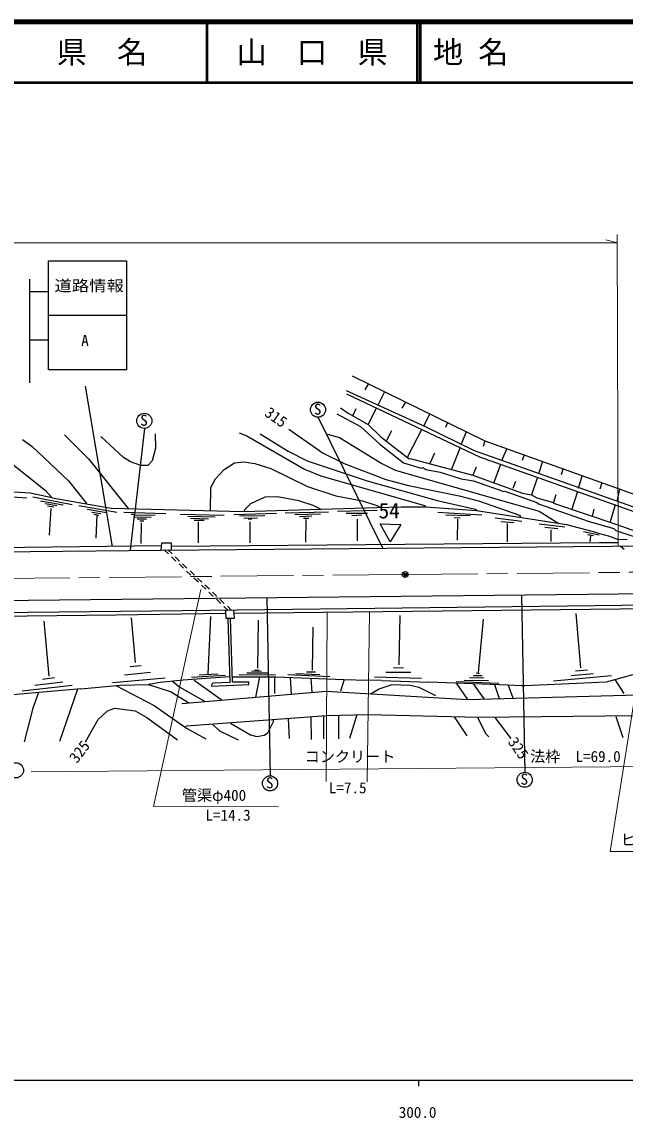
# Model space of a CAD drawing. Units: millimetres, scale not verified. Extents: x 40000 to 680000, y 20000 to 380000.
# Drawn here: x 302390 to 402164, y 198715 to 380000 of the extents above; entities that cross this region are included whole.
import ezdxf
from ezdxf.enums import TextEntityAlignment as Align

# ---------------------------------------------------------------- set-up
doc = ezdxf.new("R2010")
doc.units = ezdxf.units.MM
doc.header["$LTSCALE"] = 1000
doc.header["$PDMODE"] = 32
doc.header["$PDSIZE"] = 500
doc.linetypes.add('CHAIN', pattern=[18.5, 12, -1.5, 3.5, -1.5])
for name, color, linetype, lineweight in [('M-BGD', 7, 'Continuous', 25), ('M-BMK', 2, 'CHAIN', 13), ('M-BMK-SRVR', 3, 'Continuous', 25), ('M-STR-HTXT', 7, 'Continuous', 13), ('M-STR-STRC', 7, 'Continuous', 25), ('M-TTL', 2, 'Continuous', 140), ('M-TTL-BAND', 7, 'Continuous', 25), ('M-TTL-LINE', 7, 'Continuous', 50)]:
    doc.layers.add(name, color=color, linetype=linetype, lineweight=lineweight)
doc.layers.add('M-TTL-TXT', color=7, linetype='Continuous')
doc.styles.add('ＭＳ ゴシック', font='')
doc.styles.get('ＭＳ ゴシック').set_extended_font_data('MS Gothic')

msp = doc.modelspace()

# ---------------------------------------------------------------- linework, layer by layer
at = {"layer": 'M-BGD'}
for p, q in [((357023, 321451), (378952, 310699)), ((359733, 320181), (359140, 319165)), ((369046, 313069), (356092, 318996)), ((356092, 318488), (378105, 308074)), ((362357, 318827), (361257, 316625)), ((355076, 316202), (356346, 315271)), ((357616, 316033), (357108, 314932)), ((361003, 316117), (359648, 313408)), ((365829, 317133), (365236, 316117)), ((362089, 292981), (351405, 314617)), ((354483, 315186), (358378, 313069)), ((356346, 315271), (359648, 313408)), ((369893, 315186), (368877, 313239)), ((372771, 313747), (372433, 312900)), ((322681, 312780), (321040, 298507)), ((324427, 311884), (324511, 309513)), ((338312, 312053), (339582, 311545)), ((341783, 311884), (346440, 309005)), ((346525, 312646), (352197, 308667)), ((358378, 313069), (361595, 310191)), ((359648, 313408), (361765, 311376)), ((363543, 312392), (362696, 310783)), ((368538, 312646), (366252, 308159)), ((377259, 309090), (369046, 313069)), ((375904, 312223), (375057, 310191)), ((302498, 310953), (304107, 309767)), ((309441, 311715), (313420, 307735)), ((319177, 307989), (315452, 311461)), ((339582, 311545), (349149, 306042)), ((352959, 311799), (354907, 311291)), ((354907, 311291), (361934, 306973)), ((361595, 310191), (365490, 307058)), ((361765, 311376), (366421, 307735)), ((378952, 310699), (378698, 309767)), ((378952, 310699), (406977, 300708)), ((304107, 309767), (310118, 304095)), ((324511, 309513), (323919, 307397)), ((346440, 309005), (349573, 307397)), ((352197, 308667), (355669, 306973)), ((370655, 308667), (369893, 306973)), ((374888, 309598), (373449, 306042)), ((406553, 298676), (377259, 309090)), ((382593, 309429), (381746, 307397)), ((385471, 308413), (385133, 307481)), ((300297, 307312), (306223, 302571)), ((313420, 307735), (319939, 299523)), ((320363, 307227), (319177, 307989)), ((322056, 306635), (320363, 307227)), ((323241, 306635), (322056, 306635)), ((323919, 307397), (323241, 306635)), ((335857, 305957), (337550, 307058)), ((337550, 307058), (339074, 307227)), ((339074, 307227), (340937, 306973)), ((340937, 306973), (343561, 306127)), ((349573, 307397), (359479, 304095)), ((355669, 306973), (362611, 304349)), ((361934, 306973), (364135, 305873)), ((365490, 307058), (368453, 306211)), ((366252, 308159), (366252, 307905)), ((366421, 307735), (366591, 307820)), ((366591, 307820), (377005, 305026)), ((377513, 306381), (377005, 305026)), ((378105, 308074), (406807, 297914)), ((381577, 306804), (380476, 303841)), ((388519, 307312), (387842, 305280)), ((334417, 304433), (335857, 305957)), ((343561, 306127), (349657, 303163)), ((349149, 306042), (351859, 304941)), ((351859, 304941), (368961, 300031)), ((364135, 305873), (387927, 299099)), ((368453, 306211), (368707, 306296)), ((368707, 306296), (369215, 305957)), ((369215, 305957), (371586, 305534)), ((371586, 305534), (375057, 304433)), ((377005, 305026), (385217, 302063)), ((387673, 304687), (386657, 301809)), ((391906, 306127), (391567, 305111)), ((394446, 302909), (395039, 304941)), ((310118, 304095), (313081, 300369)), ((333572, 299162), (333655, 302994)), ((333655, 302994), (334417, 304433)), ((349657, 303163), (354314, 301639)), ((359479, 304095), (371078, 300877)), ((362611, 304349), (366337, 303333)), ((366337, 303333), (374719, 301639)), ((375057, 304433), (377089, 304095)), ((377089, 304095), (382085, 302317)), ((384032, 304010), (383609, 302825)), ((398341, 303756), (398002, 302740)), ((295894, 301809), (303175, 301301)), ((303768, 302063), (297333, 302486)), ((307409, 301301), (303768, 302063)), ((304191, 301470), (310711, 300200)), ((306223, 302571), (307409, 301301)), ((307409, 301301), (317145, 299607)), ((342545, 301385), (340175, 300285)), ((344662, 301470), (342545, 301385)), ((348218, 300793), (344662, 301470)), ((354314, 301639), (358717, 300793)), ((374719, 301639), (377936, 300793)), ((382085, 302317), (382254, 302401)), ((382254, 302401), (387588, 300539)), ((385217, 302063), (386657, 301809)), ((386657, 301809), (387588, 301301)), ((387588, 301301), (390297, 300539)), ((390721, 301809), (390297, 300539)), ((394277, 302317), (393345, 299438)), ((401219, 302740), (400796, 300708)), ((305461, 300793), (309187, 300115)), ((306223, 300369), (308171, 300031)), ((306647, 299946), (307663, 299777)), ((307155, 299523), (306901, 295120)), ((311811, 300031), (318077, 298930)), ((313166, 299438), (316383, 298845)), ((317145, 299607), (338989, 299015)), ((338989, 299015), (361087, 299692)), ((339243, 299353), (339159, 299099)), ((340175, 300285), (339243, 299353)), ((350589, 300031), (348218, 300793)), ((351774, 299438), (350589, 300031)), ((361172, 299184), (354568, 299015)), ((358717, 300793), (361087, 300031)), ((361087, 300031), (361768, 299706)), ((361087, 299692), (365151, 299777)), ((365151, 299777), (369131, 299777)), ((368961, 300031), (369131, 299777)), ((369131, 299777), (377597, 299184)), ((371078, 300877), (377428, 299438)), ((377428, 299438), (377597, 299184)), ((377597, 299184), (392499, 296898)), ((377936, 300793), (384709, 298422)), ((387588, 300539), (387842, 300285)), ((387842, 300285), (396224, 297406)), ((390382, 300369), (390297, 300539)), ((400881, 296813), (390382, 300369)), ((396986, 299438), (396732, 298253)), ((400542, 300115), (399695, 297321)), ((313928, 298930), (315452, 298676)), ((314267, 298591), (315113, 298422)), ((314775, 298422), (314605, 294612)), ((319262, 298930), (326205, 298676)), ((320955, 298422), (320278, 292665)), ((320447, 298591), (320871, 298591)), ((320871, 298591), (321040, 298507)), ((321040, 298507), (320955, 298422)), ((320955, 298168), (323749, 298083)), ((321040, 298507), (324427, 298422)), ((321463, 297829), (322987, 297829)), ((321887, 297491), (322564, 297491)), ((328575, 298591), (335857, 298422)), ((329845, 298253), (334333, 298168)), ((330269, 297914), (333232, 297829)), ((330861, 297575), (332555, 297575)), ((331539, 297321), (331530, 293827)), ((344493, 298676), (337465, 298507)), ((342545, 298337), (338397, 298253)), ((339074, 297914), (341360, 297999)), ((340429, 297745), (339836, 297745)), ((340090, 297321), (340090, 293850)), ((353129, 298930), (345932, 298761)), ((351774, 298591), (347541, 298507)), ((350335, 298253), (348303, 298168)), ((348980, 297914), (349827, 297914)), ((349333, 297731), (349319, 293935)), ((356007, 298761), (359563, 298761)), ((358632, 298422), (356939, 298337)), ((357870, 297745), (357870, 294189)), ((371163, 298930), (378444, 298507)), ((372517, 298507), (376511, 298350)), ((373875, 298027), (374888, 297999)), ((374465, 297745), (374380, 294273)), ((380648, 298011), (385072, 297432)), ((381614, 297397), (383843, 297186)), ((384709, 298422), (384879, 298168)), ((387927, 299099), (391229, 297067)), ((396224, 297406), (400288, 296221)), ((322141, 297152), (322056, 293765)), ((363289, 294019), (361670, 296988)), ((361670, 296988), (365071, 296891)), ((365071, 296891), (363289, 294019)), ((382649, 297063), (382632, 293992)), ((387972, 297020), (392185, 296475)), ((388868, 296458), (391044, 296230)), ((389886, 296001), (389903, 294071)), ((392499, 296898), (396901, 295713)), ((395287, 295713), (397861, 295187)), ((396901, 295713), (397937, 295380)), ((400288, 296221), (400627, 295882)), ((400627, 295882), (405961, 294104)), ((406299, 294866), (400881, 296813)), ((325443, 292665), (325527, 293850)), ((325527, 293850), (327087, 293838)), ((327087, 293838), (327073, 292679)), ((397917, 293850), (327080, 293257)), ((395952, 295254), (396954, 295067)), ((396439, 295001), (396306, 294002)), ((400965, 293850), (397917, 293850)), ((397937, 295380), (399611, 294951)), ((399611, 294951), (401042, 294423)), ((401042, 294423), (402489, 294443)), ((212751, 291479), (325443, 292665)), ((325491, 293342), (213937, 291987)), ((325443, 292665), (413665, 293427)), ((326641, 292004), (325938, 292669)), ((327223, 292010), (326521, 292674)), ((401421, 293321), (402028, 292780)), ((327876, 290836), (327149, 291523)), ((328458, 290842), (327731, 291529)), ((329110, 289668), (328384, 290355)), ((329693, 289674), (328966, 290361)), ((330345, 288499), (329619, 289187)), ((330927, 288505), (330201, 289193)), ((190738, 283097), (534400, 286907)), ((331580, 287331), (330854, 288018)), ((332162, 287337), (331436, 288024)), ((332815, 286163), (332089, 286850)), ((333397, 286169), (332671, 286856)), ((334050, 284994), (333324, 285682)), ((334632, 285000), (333906, 285688)), ((342884, 284791), (343472, 255317)), ((385048, 285214), (385556, 255919)), ((413665, 283605), (328914, 282589)), ((335285, 283826), (334559, 284513)), ((335867, 283832), (335141, 284519)), ((336496, 282680), (335794, 283345)), ((337077, 282687), (336376, 283351)), ((412057, 283013), (337550, 282166)), ((317907, 281912), (249327, 280981)), ((328914, 282589), (265329, 281912)), ((336111, 282166), (317907, 281912)), ((321190, 274062), (320532, 281434)), ((333571, 281658), (333147, 272175)), ((336090, 282675), (336116, 281394)), ((336116, 281394), (337550, 281404)), ((336450, 281396), (336788, 270736)), ((337211, 270821), (336873, 281399)), ((337550, 281404), (337464, 282692)), ((341445, 281065), (341360, 273107)), ((364782, 273647), (364940, 281835)), ((378698, 281235), (377851, 272345)), ((394863, 273156), (394086, 282181)), ((306873, 271791), (306084, 280901)), ((350504, 279880), (350419, 272768)), ((319347, 272008), (323665, 272482)), ((320295, 273377), (322138, 273562)), ((331708, 272006), (334841, 272175)), ((338312, 272091), (344323, 272006)), ((339582, 272345), (343138, 272345)), ((342022, 272572), (340344, 272599)), ((340852, 272853), (341640, 272806)), ((346355, 272091), (353345, 271769)), ((347710, 272260), (351689, 272091)), ((350929, 272436), (349489, 272436)), ((362571, 272488), (366704, 272436)), ((363861, 273226), (365493, 273199)), ((377513, 272345), (378105, 272260)), ((393230, 271919), (396916, 272261)), ((393967, 272682), (395942, 272840)), ((405791, 272683), (399018, 270821)), ((302450, 269369), (310718, 270290)), ((304504, 270316), (309138, 270869)), ((305794, 271291), (307795, 271580)), ((312150, 269720), (318669, 270313)), ((317346, 270744), (326088, 271534)), ((317914, 270244), (324257, 266926)), ((318669, 270313), (323326, 270397)), ((325273, 270736), (323326, 270397)), ((323326, 270397), (327051, 269212)), ((329083, 271159), (325273, 270736)), ((327323, 270964), (328491, 269974)), ((336703, 271667), (329083, 271159)), ((336026, 271921), (330438, 271583)), ((330861, 271159), (335518, 267857)), ((333825, 270482), (333740, 270143)), ((333740, 270143), (339921, 270397)), ((333994, 270651), (333825, 270482)), ((336788, 270736), (333994, 270651)), ((337211, 271667), (344408, 271667)), ((339921, 270821), (337211, 270821)), ((339921, 270397), (339921, 270821)), ((341673, 271667), (341048, 268305)), ((344239, 268958), (344239, 271583)), ((344408, 271667), (355669, 271244)), ((346779, 271583), (346948, 268789)), ((350190, 271450), (350335, 269127)), ((355669, 271244), (355076, 269297)), ((355669, 271244), (359479, 271159)), ((361849, 271075), (359479, 271159)), ((360701, 271698), (368495, 271488)), ((361511, 269720), (363627, 270397)), ((361849, 271075), (369723, 270821)), ((363627, 270397), (366591, 270313)), ((366591, 270313), (368030, 269974)), ((382847, 270313), (369723, 270821)), ((374211, 270905), (381275, 270660)), ((374295, 270567), (376073, 267942)), ((375565, 271159), (379545, 271075)), ((376412, 271583), (378783, 271498)), ((377089, 271921), (378529, 271921)), ((377089, 270482), (378783, 268027)), ((380561, 270397), (381323, 268111)), ((385048, 270228), (382847, 270313)), ((382847, 270313), (383609, 268196)), ((385556, 270228), (385048, 270228)), ((399018, 270821), (385556, 270228)), ((390308, 271024), (399918, 271893)), ((400473, 271221), (401981, 268958)), ((312150, 269720), (292677, 268027)), ((305122, 269109), (304191, 266503)), ((311599, 269672), (308594, 260999)), ((327051, 269212), (329992, 267364)), ((328491, 269974), (332679, 267592)), ((328829, 267265), (352705, 269297)), ((352705, 269297), (376073, 267942)), ((360156, 268958), (361511, 269720)), ((368030, 269974), (370824, 268619)), ((376073, 267942), (413665, 268958)), ((304191, 266503), (302752, 260915)), ((316553, 266079), (317738, 266503)), ((317738, 266503), (321125, 266079)), ((324257, 266926), (329591, 263201)), ((315029, 264640), (316553, 266079)), ((321125, 266079), (323072, 264979)), ((323072, 264979), (328152, 261253)), ((352790, 265233), (329591, 263539)), ((346440, 264725), (346609, 261507)), ((350165, 264979), (350250, 261338)), ((352272, 265195), (352282, 261423)), ((359648, 265402), (352790, 265233)), ((354737, 265281), (354737, 261423)), ((357785, 265402), (356600, 261507)), ((377936, 264979), (359648, 265402)), ((373872, 265063), (375989, 261931)), ((377851, 264809), (377936, 264979)), ((379206, 262185), (377851, 264809)), ((404098, 265233), (377936, 264979)), ((380645, 264979), (383270, 261507)), ((400627, 265148), (401812, 261677)), ((312912, 260915), (315029, 264640)), ((329591, 263539), (329422, 263455)), ((329591, 263201), (332809, 261423)), ((333909, 263878), (335095, 262777)), ((336873, 264047), (340175, 262100)), ((343053, 262439), (343985, 264301)), ((343985, 264301), (343985, 264555)), ((335095, 262777), (338143, 261253)), ((340175, 262100), (341275, 261846)), ((341275, 261846), (342461, 262015)), ((342461, 262015), (343053, 262439)), ((379629, 261761), (379206, 262185))]:
    msp.add_line(p, q, dxfattribs=at)
for centre in [(351368, 315866), (322636, 314030), (301406, 256235), (385556, 254669), (343436, 254068)]:
    msp.add_circle(centre, 1250, dxfattribs=at)
at = {"layer": 'M-BMK'}
for q in [(265848, 287632), (465728, 289588)]:
    msp.add_line((365793, 288610), q, dxfattribs=at)
at = {"layer": 'M-BMK-SRVR'}
msp.add_circle((365793, 288610), 500, dxfattribs=at)
msp.add_point((365793, 288610), dxfattribs=at)
at = {"layer": 'M-STR-HTXT'}
for p, q in [((400881, 344819), (401045, 293318)), ((199799, 343454), (400887, 343454)), ((400887, 343454), (398957, 343971)), ((399695, 242796), (406786, 287570)), ((331962, 286145), (324173, 250247)), ((352705, 254395), (352875, 282335)), ((359902, 282420), (359479, 254311)), ((303937, 256004), (428810, 257057)), ((324173, 250247), (344831, 250162)), ((432546, 242796), (399695, 242796))]:
    msp.add_line(p, q, dxfattribs=at)
at = {"layer": 'M-STR-STRC'}
for p, q in [((306762, 340486), (319716, 340486)), ((306762, 322452), (306762, 340486)), ((319716, 340486), (319716, 322452)), ((303630, 337438), (303630, 320335)), ((303630, 335406), (306762, 335406)), ((319716, 331426), (306762, 331426)), ((303630, 327447), (306762, 327447)), ((319716, 322452), (306762, 322452)), ((312832, 319767), (317337, 293243))]:
    msp.add_line(p, q, dxfattribs=at)
at = {"layer": 'M-TTL'}
msp.add_line((680000, 380000), (40000, 380000), dxfattribs=at)
at = {"layer": 'M-TTL-BAND'}
for p, q in [((40000, 205000), (579000, 205000)), ((368000, 205000), (368000, 204000))]:
    msp.add_line(p, q, dxfattribs=at)
at = {"layer": 'M-TTL-LINE'}
for p, q in [((333000, 380000), (333000, 370000)), ((367750, 380000), (367750, 370000)), ((368250, 380000), (368250, 370000)), ((40000, 370000), (680000, 370000))]:
    msp.add_line(p, q, dxfattribs=at)

# ---------------------------------------------------------------- texts
at = {"layer": 'M-BGD', "style": 'ＭＳ ゴシック'}
for s, rotation, p in [('315', 324.53, (342062, 314522)), ('325', 52.686, (311932, 256942)), ('325', 305.18, (382236, 260593))]:
    msp.add_text(s, height=1833, rotation=rotation, dxfattribs=at).set_placement(p, align=Align.BOTTOM_LEFT)
for s, height, p in [('S', 1833, (350689, 314493)), ('S', 1833, (321957, 312656)), ('54', 2566, (361396, 297119)), ('コンクリート', 1833, (349168, 257038)), ('S', 1833, (384877, 253296)), ('S', 1833, (342757, 252694))]:
    msp.add_text(s, height=height, dxfattribs=at).set_placement(p, align=Align.BOTTOM_LEFT)
at = {"layer": 'M-STR-HTXT', "style": 'ＭＳ ゴシック'}
for s, p in [('法枠\u3000L=69.0', (386460, 257056)), ('L=7.5', (353168, 251875)), ('管渠φ400', (328847, 250630)), ('L=14.3', (332748, 247350)), ('ヒューム管 φ=400 L=14.0', (401404, 243271))]:
    msp.add_text(s, height=1833, dxfattribs=at).set_placement(p, align=Align.BOTTOM_LEFT)
at = {"layer": 'M-STR-STRC', "style": 'ＭＳ ゴシック', "width": 1.15}
msp.add_text('道路情報', height=1833, dxfattribs=at).set_placement((307763, 334909), align=Align.BOTTOM_LEFT)
at = {"layer": 'M-STR-STRC', "style": 'ＭＳ ゴシック'}
msp.add_text('A', height=1833, dxfattribs=at).set_placement((312197, 325864), align=Align.BOTTOM_LEFT)
at = {"layer": 'M-TTL-BAND', "style": 'ＭＳ ゴシック'}
msp.add_text('300.0', height=1833, dxfattribs=at).set_placement((367844, 198195), align=Align.BOTTOM_CENTER)
at = {"layer": 'M-TTL-TXT', "style": 'ＭＳ ゴシック'}
for s, p in [('県\u3000名', (315625, 375000)), ('山\u3000口\u3000県', (350375, 375000))]:
    msp.add_text(s, height=3666, dxfattribs=at).set_placement(p, align=Align.MIDDLE_CENTER)
msp.add_text('地 名', height=3666, dxfattribs=at).set_placement((370380, 375000), align=Align.MIDDLE_LEFT)

doc.saveas('drawing.dxf')
